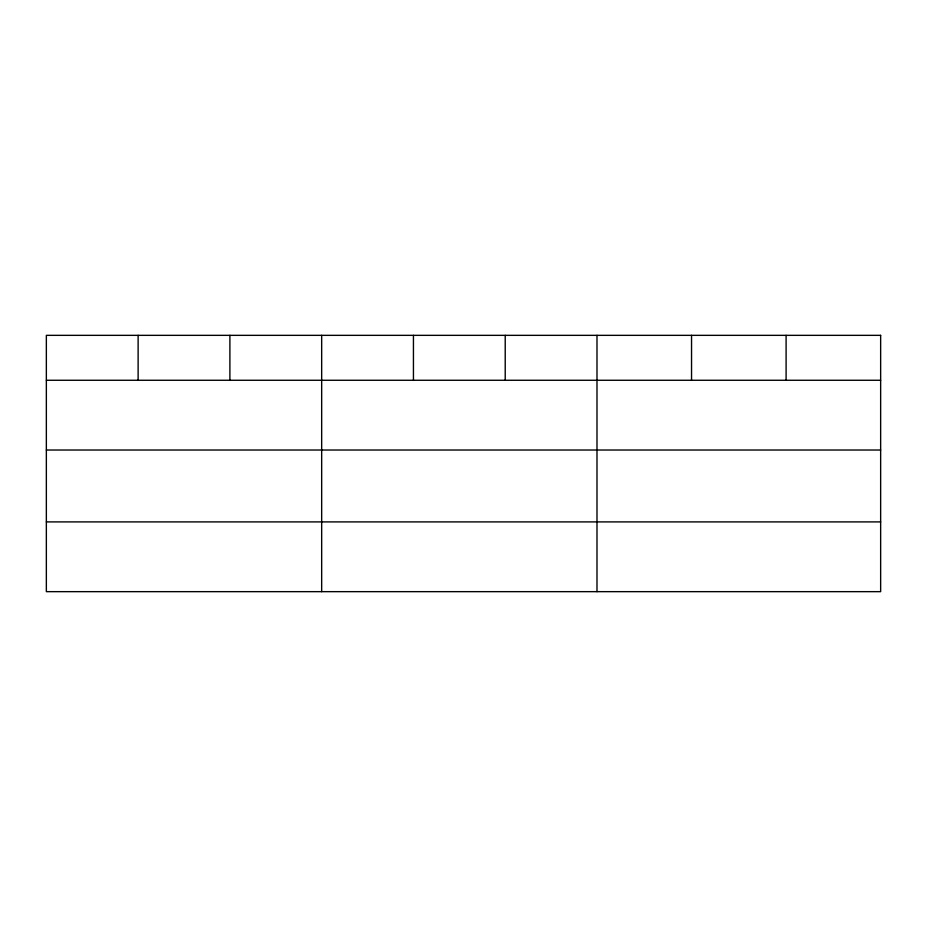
<?xml version="1.0" encoding="UTF-8"?>
<svg xmlns="http://www.w3.org/2000/svg" width="927" height="927" viewBox="0 0 927 927"><rect width="100%" height="100%" fill="white"/><g stroke="black" fill="none" stroke-linecap="round" stroke-linejoin="round"><path stroke-width="1.39" d="M46.35 380.267L880.65 380.267M46.35 450.024L880.65 450.024M46.35 521.901L880.65 521.901M786.096 335.342L786.096 380.267M691.542 335.342L691.542 380.267M596.988 335.342L596.988 591.658M505.215 335.342L505.215 380.267M413.442 335.342L413.442 380.267M321.669 335.342L321.669 591.658M229.896 335.342L229.896 380.267M138.123 335.342L138.123 380.267M880.65 335.342L46.35 335.342L46.35 591.658L880.65 591.658L880.65 335.342"/></g></svg>
